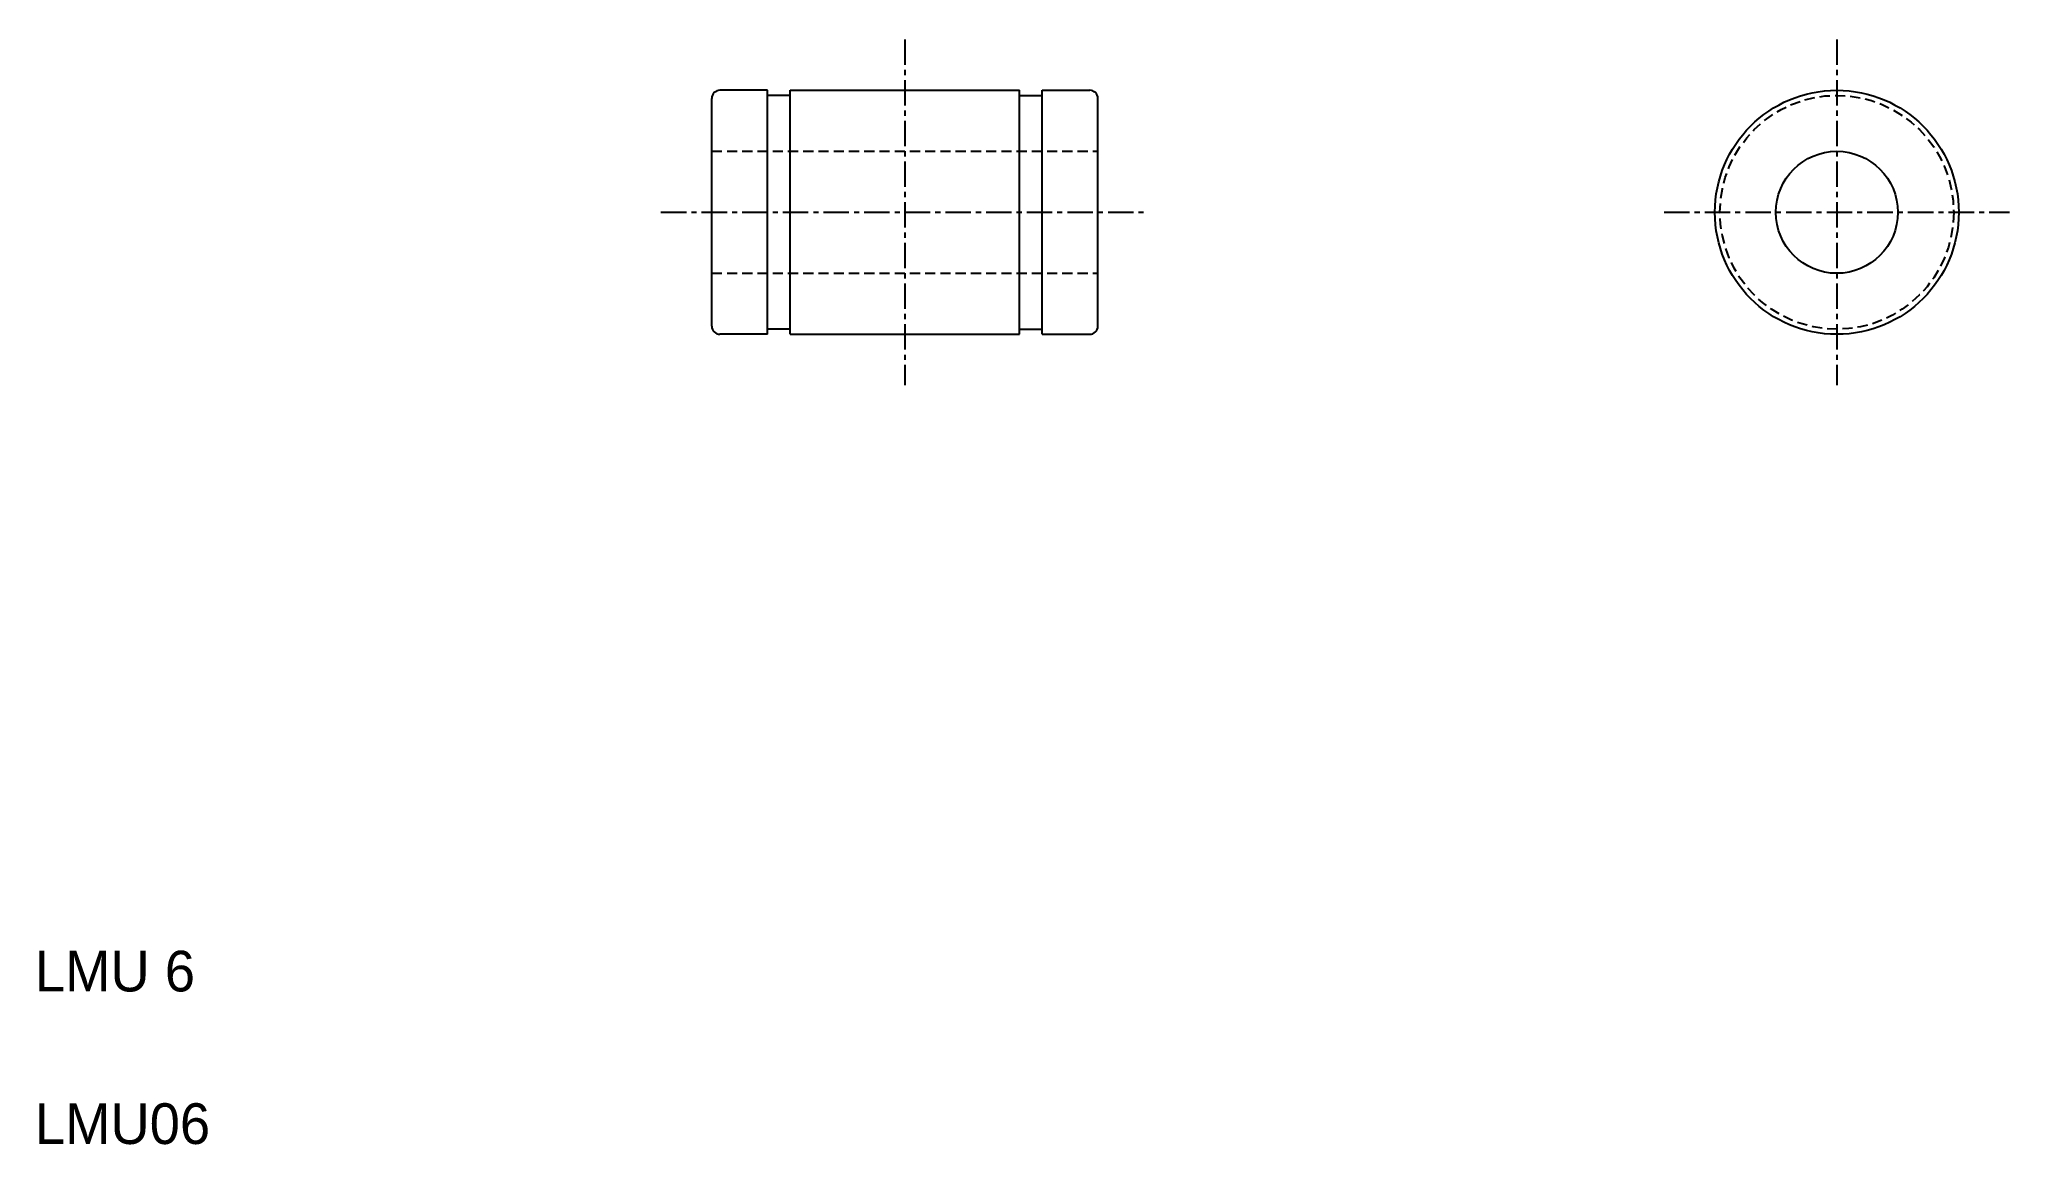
# Model space of a CAD drawing. Extents: x 5.2 to 102.2, y 5 to 59.3.
import ezdxf

# ---------------------------------------------------------------- set-up
doc = ezdxf.new("R2010")
doc.units = 0
doc.linetypes.add('CENTER', pattern=[2, 1.25, -0.25, 0.25, -0.25])
doc.linetypes.add('DASHED', pattern=[0.75, 0.5, -0.25])
doc.layers.get('0').update_dxf_attribs({"linetype": 'CONTINUOUS'})
doc.layers.add('CENTER', color=1, linetype='CENTER')

msp = doc.modelspace()

# ---------------------------------------------------------------- linework, layer by layer
at = {"color": 7, "linetype": 'CONTINUOUS'}
for p, q in [((38.304, 45.21), (38.304, 56.41)), ((41.054, 56.81), (38.704, 56.81)), ((39.879, 56.81), (39.879, 56.81)), ((40.466, 56.81), (40.466, 56.81)), ((41.054, 44.81), (41.054, 56.81)), ((42.154, 56.56), (41.054, 56.56)), ((42.154, 44.81), (42.154, 56.81)), ((42.154, 56.81), (53.454, 56.81)), ((53.454, 44.81), (53.454, 56.81)), ((53.454, 56.56), (54.554, 56.56)), ((54.554, 44.81), (54.554, 56.81)), ((54.554, 56.81), (56.904, 56.81)), ((57.304, 45.21), (57.304, 56.41)), ((41.054, 44.81), (38.704, 44.81)), ((42.154, 45.06), (41.054, 45.06)), ((42.154, 44.81), (53.454, 44.81)), ((53.454, 45.06), (54.554, 45.06)), ((54.554, 44.81), (56.904, 44.81))]:
    msp.add_line(p, q, dxfattribs=at)
at = {"color": 3, "linetype": 'DASHED'}
for p, q in [((38.304, 53.81), (57.304, 53.81)), ((38.304, 47.81), (57.304, 47.81))]:
    msp.add_line(p, q, dxfattribs=at)
at = {"color": 7, "linetype": 'CONTINUOUS'}
for radius in [6, 3]:
    msp.add_circle((93.665, 50.81), radius, dxfattribs=at)
at = {"color": 3, "linetype": 'DASHED'}
msp.add_circle((93.665, 50.81), 5.75, dxfattribs=at)
at = {"color": 7, "linetype": 'CONTINUOUS'}
for centre, start, end in [((38.704, 56.41), 90, 180), ((56.904, 56.41), 0, 90), ((38.704, 45.21), 180, 270), ((56.904, 45.21), 270, 0)]:
    msp.add_arc(centre, 0.4, start, end, dxfattribs=at)
at = {"layer": 'CENTER', "color": 1, "linetype": 'CENTER'}
for p, q in [((47.804, 59.31), (47.804, 42.31)), ((93.665, 59.31), (93.665, 42.31)), ((35.804, 50.81), (59.804, 50.81)), ((85.165, 50.81), (102.165, 50.81))]:
    msp.add_line(p, q, dxfattribs=at)

# ---------------------------------------------------------------- texts
at = {"color": 7, "linetype": 'CONTINUOUS'}
for s, p in [('LMU 6', (5, 12.5)), ('LMU06', (5, 5))]:
    msp.add_text(s, height=2, dxfattribs=at).set_placement(p)

doc.saveas('drawing.dxf')
